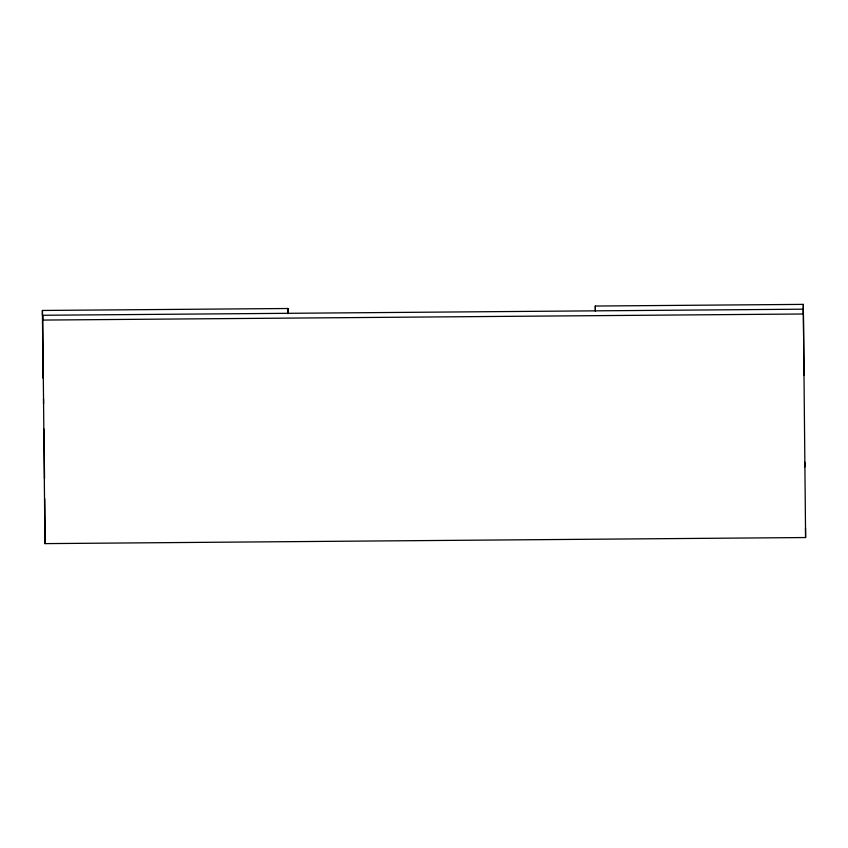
<?xml version="1.0" encoding="UTF-8"?>
<svg xmlns="http://www.w3.org/2000/svg" width="848" height="848" viewBox="0 0 848 848"><rect width="100%" height="100%" fill="white"/><g stroke="black" fill="none" stroke-linecap="round" stroke-linejoin="round"><path stroke-width="1.27" d="M595.349 310.845L595.317 306.043L803.31 304.379L803.374 313.993L42.729 320.078L42.697 315.276L44.955 543.621L805.6 537.537L803.342 309.181L42.432 315.276L42.4 310.463L288.023 308.502L288.076 313.739M803.31 304.379L803.999 375.113M595.317 306.043L595.37 311.142M44.52 478.569L44.043 429.226L44.085 434.028M44.743 498.645L45.124 538.819L45.092 534.007M42.4 310.463L43.057 378.144L43.025 373.343M805.515 528.113L805.6 537.537M804.858 462.192L804.89 466.994M288.023 308.502L288.055 313.304M44.923 538.819L44.955 543.621M43.842 429.226L43.884 434.028M43.545 398.952L43.577 403.765"/></g></svg>
